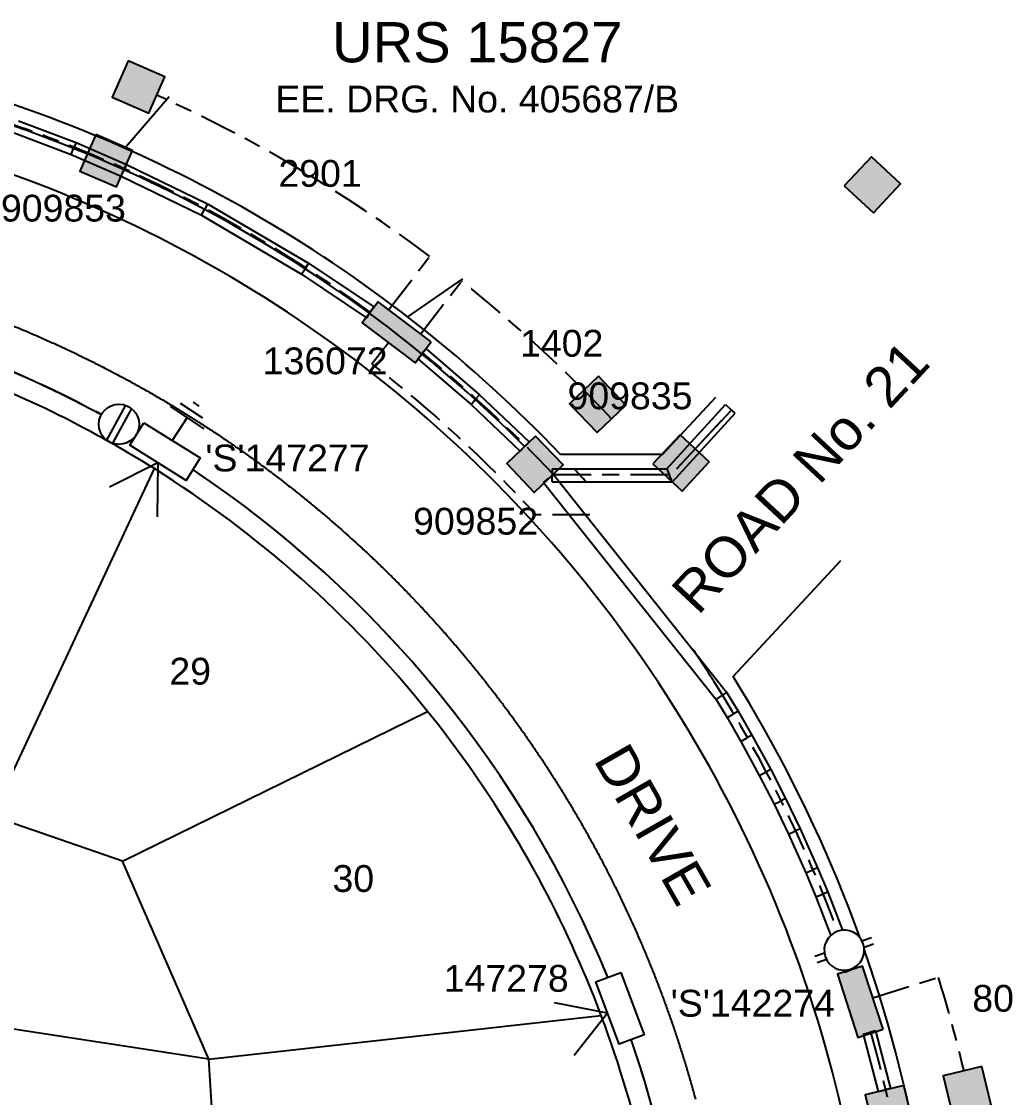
# Model space of a CAD drawing. Header units: metres. Extents: x 301469 to 301772, y 6240196 to 6240442.
# Drawn here: x 301667.8 to 301741.7, y 6240327.5 to 6240407.7 of the extents above; entities that cross this region are included whole.
import ezdxf
from ezdxf.enums import TextEntityAlignment as Align

# ---------------------------------------------------------------- set-up
doc = ezdxf.new("R2010")
doc.units = ezdxf.units.M
doc.header["$LTSCALE"] = 0.7
for name, pattern in [('Cable Exist OH', [1, 1, 0]), ('Cable Exist UG', [8.2, 4, -1.2, 1.8, -1.2]), ('IE Trench LV', [6.5, 5, -1.5])]:
    doc.linetypes.add(name, pattern=pattern)
doc.layers.get('0').update_dxf_attribs({"color": 6})
for name, color, linetype in [('_User Miscellaneous1', 3, 'Continuous'), ('_User Miscellaneous11', 7, 'Continuous'), ('_User Miscellaneous4', 7, 'Continuous'), ('_User Miscellaneous6', 7, 'Continuous'), ('_User Miscellaneous7', 150, 'Continuous'), ('_User Miscellaneous8', 7, 'Continuous'), ('_User_LV_Exist', 7, 'Continuous'), ('Cadastre Developer_SP_NEW', 4, 'Continuous'), ('Cadastre Roads_SP_NEW', 8, 'Continuous'), ('Equip_LV_NEW', 5, 'Continuous'), ('Mains_LV_NEW_T84', 2, 'Continuous'), ('Services_SP_NEW_UG', 2, 'Continuous'), ('SupportsUG_SP_LV_EXT', 7, 'Continuous'), ('SupportsUG_SP_LV_NEW', 2, 'Continuous'), ('SupportsUG_SP_LV_SL_EXT', 7, 'Continuous'), ('Trench_SP_NEW', 2, 'Continuous'), ('UG_Details_SP_MISC', 7, 'Continuous')]:
    doc.layers.add(name, color=color, linetype=linetype)
doc.styles.add('ARIAL', font='arial.ttf', dxfattribs={"height": 2})
doc.styles.add('ARIAL 3.0', font='arial.ttf', dxfattribs={"height": 3})
doc.styles.add('COLUMN_LABEL', font='arial.ttf')
doc.styles.add('POLE_LABEL', font='arial.ttf')
doc.styles.get("Standard").update_dxf_attribs({"font": 'arial.ttf'})
doc.styles.add('style1', font='iso3098b.shx')
doc.linetypes.add('Cable New UG', pattern='A,8,-1,["x",style1,S=3.5,R=0,X=0.35,Y=-1],-3.5', length=12.5)

# ---------------------------------------------------------------- blocks, each defined once
blk = doc.blocks.new('*U34')
at = {"lineweight": -3}
blk.add_lwpolyline([(-2.475, 2.49), (2.475, 2.49), (2.475, 0.51), (-2.475, 0.51)], close=True, dxfattribs=at)
for tag, flags, p in [('STREET_CODE', 9, (1.5, 3.5)), ('OWNED_BY', 9, (1.5, 3.3)), ('OPERATED_BY', 9, (1.5, 3.1)), ('STATE', 9, (1.5, 2.7)), ('SUPPORT_TYPE', 9, (1.5, 2.5)), ('MAINTAINED_BY', 9, (1.5, 2.9)), ('SUBURB', 9, (1.5, 1.7)), ('USAGE', 9, (1.5, 2.3)), ('LEGEND', 9, (1.5, 2.1)), ('PARENT', 9, (1.5, 1.9)), ('Z', 1, (1.5, 0.9)), ('STREETNAME', 9, (1.5, 1.5)), ('LOCATION', 9, (1.5, 1.3)), ('NOTES', 9, (1.5, 1.1))]:
    blk.add_attdef(tag, text='', height=0.2, dxfattribs=dict(flags=flags)).set_placement(p, align=Align.MIDDLE_LEFT)
at = {"layer": '_User Miscellaneous4', "style": 'ARIAL', "flags": 8}
blk.add_attdef('ASSET_NUM', text='', height=2, dxfattribs=at).set_placement((2, 5.5), align=Align.MIDDLE_LEFT)
blk = doc.blocks.new('A$C1B2C29DD')
at = {"layer": 'Services_SP_NEW_UG', "color": 2, "flags": 128}
for points in [[(0, 0), (-2.1, 3.444)], [(0, 0), (2.1, 3.444)]]:
    blk.add_lwpolyline(points, dxfattribs=at)
blk = doc.blocks.new('PILLAR_EXT')
blk.add_hatch(color=256).paths.add_polyline_path([(-2.475, 2.49), (-2.475, 0.51), (2.475, 0.51), (2.475, 2.49)])
blk.add_lwpolyline([(-2.475, 0.51), (2.475, 0.51), (2.475, 2.49), (-2.475, 2.49)], close=True)
for tag, p, flags in [('OWNED_BY', (0, 1.3), 9), ('STATE', (0, 1.1), 9), ('SUPPORT_TYPE', (0, 0.9), 9), ('USAGE', (0, 0.7), 9), ('LEGEND', (0, 0.5), 9), ('LOCATION', (0, 0.3), 9), ('NOTES', (0, 0.1), 9), ('PARENT', (0, -0.1), 9), ('STREETNAME', (0, -0.3), 9), ('SUBURB', (0, -0.5), 1)]:
    blk.add_attdef(tag, p, '', height=0.2, dxfattribs=dict(flags=flags))
at = {"layer": '_User Miscellaneous6', "style": 'ARIAL', "flags": 8}
blk.add_attdef('ASSET_NUM', text='', height=2, dxfattribs=at).set_placement((1.5, 7.5), align=Align.TOP_LEFT)
blk = doc.blocks.new('*U93')
at = {"layer": '_User Miscellaneous7'}
blk.add_hatch(color=256, dxfattribs=at).paths.add_polyline_path([(-1.48, -7.955), (1.49, -7.955), (1.49, -4.985), (-1.48, -4.985)])
at = {"layer": '_User Miscellaneous8'}
blk.add_hatch(color=256, dxfattribs=at).paths.add_polyline_path([(-1.485, -1.485), (1.485, -1.485), (1.485, 1.485), (-1.485, 1.485)])
at = {"layer": '_User Miscellaneous7'}
blk.add_lwpolyline([(1.49, -7.955), (1.49, -4.985), (-1.48, -4.985), (-1.48, -7.955)], close=True, dxfattribs=at)
at = {"layer": '_User Miscellaneous8'}
blk.add_lwpolyline([(1.485, -1.485), (1.485, 1.485), (-1.485, 1.485), (-1.485, -1.485)], close=True, dxfattribs=at)
at = {"flags": 9}
for tag, style, p in [('STRUCTURE_PLANT_NUMBER', 'POLE_LABEL', (1.813, 0.031)), ('STREET_CODE', 'COLUMN_LABEL', (1.813, -0.2))]:
    blk.add_attdef(tag, text='', height=0.2, dxfattribs=dict(at, style=style)).set_placement(p, align=Align.MIDDLE_LEFT)
for tag, p in [('OWNED_BY', (1.813, -0.6)), ('STATE', (1.813, -0.8)), ('COLUMN_TYPE', (1.813, -0.4)), ('STREETNAME', (1.813, -1.6)), ('USAGE', (1.813, -1)), ('LEGEND', (1.813, -1.2)), ('LOCATION', (1.813, -1.4)), ('SUBURB', (1.813, -1.8)), ('NOTES', (1.813, -2))]:
    blk.add_attdef(tag, text='', height=0.2, dxfattribs=at).set_placement(p, align=Align.MIDDLE_LEFT)
at = {"flags": 1}
blk.add_attdef('Z', (1.813, -2.351), '', height=0.2, dxfattribs=at)
at = {"layer": '_User Miscellaneous6', "style": 'ARIAL', "flags": 8}
blk.add_attdef('ASSET_NUM', text='', height=2, dxfattribs=at).set_placement((2, 2), align=Align.MIDDLE_LEFT)
blk = doc.blocks.new('*U90')
blk.add_hatch(color=256).paths.add_polyline_path([(-2.625, 2.331), (-2.502, 0.355), (2.439, 0.663), (2.316, 2.639)])
blk.add_lwpolyline([(-2.502, 0.355), (2.439, 0.663), (2.316, 2.639), (-2.625, 2.331)], close=True)
for tag, p, flags in [('OWNED_BY', (0, 1.3), 9), ('STATE', (0, 1.1), 9), ('SUPPORT_TYPE', (0, 0.9), 9), ('USAGE', (0, 0.7), 9), ('LEGEND', (0, 0.5), 9), ('LOCATION', (0, 0.3), 9), ('NOTES', (0, 0.1), 9), ('PARENT', (0, -0.1), 9), ('STREETNAME', (0, -0.3), 9), ('SUBURB', (0, -0.5), 1)]:
    blk.add_attdef(tag, p, '', height=0.2, dxfattribs=dict(flags=flags))
at = {"layer": '_User Miscellaneous6', "style": 'ARIAL', "flags": 8}
blk.add_attdef('ASSET_NUM', text='', height=2, dxfattribs=at).set_placement((1.5, 7.5), align=Align.TOP_LEFT)
blk = doc.blocks.new('*U36')
at = {"layer": '_User Miscellaneous7'}
blk.add_hatch(color=256, dxfattribs=at).paths.add_polyline_path([(-1.485, -7.485), (1.485, -7.485), (1.485, -4.515), (-1.485, -4.515)])
at = {"layer": '_User Miscellaneous8'}
blk.add_hatch(color=256, dxfattribs=at).paths.add_polyline_path([(-1.485, -1.485), (1.485, -1.485), (1.485, 1.485), (-1.485, 1.485)])
at = {"layer": '_User Miscellaneous7'}
blk.add_lwpolyline([(1.485, -7.485), (1.485, -4.515), (-1.485, -4.515), (-1.485, -7.485)], close=True, dxfattribs=at)
at = {"layer": '_User Miscellaneous8'}
blk.add_lwpolyline([(1.485, -1.485), (1.485, 1.485), (-1.485, 1.485), (-1.485, -1.485)], close=True, dxfattribs=at)
at = {"flags": 9}
for tag, style, p in [('STRUCTURE_PLANT_NUMBER', 'POLE_LABEL', (1.813, 0.031)), ('STREET_CODE', 'COLUMN_LABEL', (1.813, -0.2))]:
    blk.add_attdef(tag, text='', height=0.2, dxfattribs=dict(at, style=style)).set_placement(p, align=Align.MIDDLE_LEFT)
for tag, p in [('OWNED_BY', (1.813, -0.6)), ('STATE', (1.813, -0.8)), ('COLUMN_TYPE', (1.813, -0.4)), ('STREETNAME', (1.813, -1.6)), ('USAGE', (1.813, -1)), ('LEGEND', (1.813, -1.2)), ('LOCATION', (1.813, -1.4)), ('SUBURB', (1.813, -1.8)), ('NOTES', (1.813, -2))]:
    blk.add_attdef(tag, text='', height=0.2, dxfattribs=at).set_placement(p, align=Align.MIDDLE_LEFT)
at = {"flags": 1}
blk.add_attdef('Z', (1.813, -2.351), '', height=0.2, dxfattribs=at)
at = {"layer": '_User Miscellaneous6', "style": 'ARIAL', "flags": 8}
blk.add_attdef('ASSET_NUM', text='', height=2, dxfattribs=at).set_placement((2, 2), align=Align.MIDDLE_LEFT)
blk = doc.blocks.new('*U92')
at = {"layer": '_User Miscellaneous7'}
blk.add_hatch(color=256, dxfattribs=at).paths.add_polyline_path([(-26.399, -5.14), (-23.429, -5.14), (-23.429, -2.17), (-26.399, -2.17)])
at = {"layer": '_User Miscellaneous8'}
blk.add_hatch(color=256, dxfattribs=at).paths.add_polyline_path([(-1.485, -1.485), (1.485, -1.485), (1.485, 1.485), (-1.485, 1.485)])
at = {"layer": '_User Miscellaneous7'}
blk.add_lwpolyline([(-23.429, -5.14), (-23.429, -2.17), (-26.399, -2.17), (-26.399, -5.14)], close=True, dxfattribs=at)
at = {"layer": '_User Miscellaneous8'}
blk.add_lwpolyline([(1.485, -1.485), (1.485, 1.485), (-1.485, 1.485), (-1.485, -1.485)], close=True, dxfattribs=at)
at = {"flags": 9}
for tag, style, p in [('STRUCTURE_PLANT_NUMBER', 'POLE_LABEL', (1.813, 0.031)), ('STREET_CODE', 'COLUMN_LABEL', (1.813, -0.2))]:
    blk.add_attdef(tag, text='', height=0.2, dxfattribs=dict(at, style=style)).set_placement(p, align=Align.MIDDLE_LEFT)
for tag, p in [('OWNED_BY', (1.813, -0.6)), ('STATE', (1.813, -0.8)), ('COLUMN_TYPE', (1.813, -0.4)), ('STREETNAME', (1.813, -1.6)), ('USAGE', (1.813, -1)), ('LEGEND', (1.813, -1.2)), ('LOCATION', (1.813, -1.4)), ('SUBURB', (1.813, -1.8)), ('NOTES', (1.813, -2))]:
    blk.add_attdef(tag, text='', height=0.2, dxfattribs=at).set_placement(p, align=Align.MIDDLE_LEFT)
at = {"flags": 1}
blk.add_attdef('Z', (1.813, -2.351), '', height=0.2, dxfattribs=at)
at = {"layer": '_User Miscellaneous6', "style": 'ARIAL', "flags": 8}
blk.add_attdef('ASSET_NUM', text='', height=2, dxfattribs=at).set_placement((2, 2), align=Align.MIDDLE_LEFT)
blk = doc.blocks.new('A$C7DAD38F0')
at = {"layer": '_User Miscellaneous11', "color": 3, "style": 'ARIAL'}
blk.add_attdef('DRG_NO', text='', height=2, dxfattribs=at).set_placement((0, -4.234), align=Align.MIDDLE_CENTER)
at = {"layer": '_User Miscellaneous6', "color": 2, "style": 'ARIAL 3.0'}
blk.add_attdef('URS___', text='', height=3, dxfattribs=at).set_placement((0, 0), align=Align.MIDDLE_CENTER)
blk = doc.blocks.new('Earth')
for p, q in [((0, -2.044), (0, 0)), ((-1.5, -2.044), (1.5, -2.044)), ((-1, -2.644), (1, -2.644)), ((-0.25, -3.244), (0.25, -3.244))]:
    blk.add_line(p, q)
blk = doc.blocks.new('*U106')
for tag, flags, p in [('ACTUAL_STATUS', 9, (1.5, 0)), ('OPERATING_VOLTAGE', 9, (1.5, -0.6)), ('ORIENTATION', 9, (1.5, -0.8)), ('CONSTRUCTED_VOLTAGE', 9, (1.5, -0.2)), ('NO_PHASES', 9, (1.5, -0.4)), ('STATE', 9, (1.5, -1)), ('SWITCH_TYPE', 9, (1.5, -1.2)), ('USAGE', 9, (1.5, -1.4)), ('NOTES', 9, (1.5, -1.6)), ('OWNED_BY', 9, (1.5, -1.8)), ('OPERATED_BY', 9, (1.5, -2)), ('MAINTAINED_BY', 9, (1.5, -2.2)), ('NUMBER_OF_PHASES', 9, (1.5, -2.4)), ('TYPE', 9, (1.5, -2.6)), ('Z', 1, (1.5, -2.8))]:
    blk.add_attdef(tag, text='', height=0.2, dxfattribs=dict(flags=flags)).set_placement(p, align=Align.MIDDLE_LEFT)
blk.add_wipeout([(-6.941, -3.02), (-6.85, -3.184), (-6.739, -3.335), (-6.611, -3.472), (-6.466, -3.591), (-6.307, -3.691), (-6.137, -3.77), (-5.958, -3.828), (-5.774, -3.862), (-5.587, -3.874), (-5.399, -3.861), (-5.215, -3.826), (-5.037, -3.767), (-4.867, -3.687), (-4.709, -3.586), (-4.565, -3.466), (-4.437, -3.329), (-4.327, -3.177), (-4.237, -3.012), (-4.169, -2.837), (-4.123, -2.655), (-4.1, -2.469), (-4.1, -2.282), (-4.124, -2.095), (-4.172, -1.914), (-4.241, -1.74), (-4.332, -1.575), (-4.443, -1.424), (-4.572, -1.288), (-4.716, -1.168), (-4.875, -1.068), (-5.045, -0.989), (-5.224, -0.932), (-5.408, -0.897), (-5.595, -0.886), (-5.783, -0.898), (-5.967, -0.934), (-6.145, -0.992), (-6.315, -1.073), (-6.473, -1.174), (-6.617, -1.294), (-6.745, -1.431), (-6.855, -1.583), (-6.945, -1.748), (-7.013, -1.922), (-7.059, -2.104), (-7.082, -2.29), (-7.082, -2.478), (-7.058, -2.664), (-7.011, -2.846)])
for p, q in [((-4.282, -3.112), (-7.068, -2.119)), ((-4.114, -2.641), (-6.9, -1.648))]:
    blk.add_line(p, q)
blk.add_circle((-5.591, -2.38), 1.5)
blk = doc.blocks.new('LV_UG_LINKS_OPEN_NEW')
blk.add_wipeout([(-1.168, 0.932), (-1.275, 0.778), (-1.363, 0.612), (-1.429, 0.436), (-1.472, 0.254), (-1.492, 0.067), (-1.489, -0.12), (-1.462, -0.306), (-1.412, -0.487), (-1.34, -0.66), (-1.247, -0.823), (-1.134, -0.973), (-1.003, -1.107), (-0.857, -1.224), (-0.696, -1.322), (-0.525, -1.399), (-0.346, -1.453), (-0.161, -1.485), (0.026, -1.494), (0.213, -1.479), (0.397, -1.44), (0.574, -1.379), (0.743, -1.296), (0.899, -1.193), (1.042, -1.071), (1.168, -0.932), (1.275, -0.778), (1.363, -0.612), (1.429, -0.436), (1.472, -0.254), (1.492, -0.067), (1.489, 0.12), (1.462, 0.306), (1.412, 0.487), (1.34, 0.66), (1.247, 0.823), (1.134, 0.973), (1.003, 1.107), (0.857, 1.224), (0.696, 1.322), (0.525, 1.399), (0.346, 1.453), (0.161, 1.485), (-0.026, 1.494), (-0.213, 1.479), (-0.397, 1.44), (-0.574, 1.379), (-0.743, 1.296), (-0.899, 1.193), (-1.042, 1.071)])
for p, q in [((-0.249, 1.473), (-0.249, 2.22)), ((0.249, 1.473), (0.249, 2.22)), ((-0.249, -1.473), (-0.249, -2.22)), ((0.249, -1.473), (0.249, -2.22))]:
    blk.add_line(p, q)
blk.add_lwpolyline([(1.494, 0, 1), (-1.494, 0, 1)], format="xyb", close=True)
for tag, p, flags in [('Z', (0, 0), 1), ('ORIENTATION', (0, 0), 9), ('USAGE', (0, -0.2), 9), ('NOTES', (0, -0.4), 9)]:
    blk.add_attdef(tag, p, '', height=0.2, dxfattribs=dict(flags=flags))

msp = doc.modelspace()

# ---------------------------------------------------------------- linework, layer by layer
at = {"layer": '_User_LV_Exist', "color": 7, "linetype": 'Cable Exist UG', "flags": 128}
for points in [[(301646.807, 6240405.598), (301658.549, 6240402.614, -0.024303), (301667.978, 6240399.752)], [(301695.126, 6240383.777), (301693.899, 6240382.189, -0.042472), (301706.139, 6240370.948)], [(301719.377, 6240358.561, -0.051745), (301728.626, 6240339.877, -0.051745)], [(301729.625, 6240337.067, -0.000156), (301729.645, 6240337.007)], [(301736.135, 6240336.446, -0.016914), (301738.051, 6240329.467, -0.016914)], [(301731.116, 6240332.28, -0.09788), (301734.322, 6240293.243), (301733.5, 6240287.955)]]:
    msp.add_lwpolyline(points, format="xyb", dxfattribs=at)
for points in [[(301695.15, 6240386.261), (301698.216, 6240390.227)], [(301697.524, 6240384.427), (301700.589, 6240388.393)], [(301707.445, 6240373.948), (301716.235, 6240373.948), (301720.664, 6240378.71)], [(301710.163, 6240370.948), (301706.139, 6240370.948)], [(301731.268, 6240334.931), (301736.135, 6240336.446)]]:
    msp.add_lwpolyline(points, dxfattribs=at)
at = {"layer": '_User_LV_Exist', "color": 7, "linetype": 'Cable Exist UG'}
for radius, start, end in [(107, 53.1028, 65.79635), (101, 53.69741, 70.32266), (107, 43.35301, 51.49632), (101, 43.32364, 50.88889), (101, 32.26111, 33.87079)]:
    msp.add_arc((301633.969, 6240304.65), radius, start, end, dxfattribs=at)
at = {"layer": 'Cadastre Developer_SP_NEW'}
for p, q in [((301665.553, 6240348.466), (301677.664, 6240374.388)), ((301675.289, 6240345.111), (301698.049, 6240356.287)), ((301675.289, 6240345.111), (301665.553, 6240348.466)), ((301681.733, 6240330.339), (301675.289, 6240345.111)), ((301681.733, 6240330.339), (301648.838, 6240335.387)), ((301681.733, 6240330.339), (301711.001, 6240333.61)), ((301682.584, 6240317.09), (301681.733, 6240330.339))]:
    msp.add_line(p, q, dxfattribs=at)
at = {"layer": 'Cadastre Developer_SP_NEW', "flags": 128}
for points in [[(301675.516, 6240398.37), (301678.771, 6240402.153)], [(301696.571, 6240385.701), (301700.685, 6240388.544)], [(301715.582, 6240375.448), (301719.565, 6240379.731)], [(301716.68, 6240374.426), (301720.664, 6240378.71)], [(301715.582, 6240375.448), (301707.969, 6240375.448)], [(301720.846, 6240358.878), (301728.89, 6240367.531)]]:
    msp.add_lwpolyline(points, dxfattribs=at)
at = {"layer": 'Cadastre Developer_SP_NEW'}
for radius, start, end in [(102.413, 43.73302, 75.50072), (100.913, 45.02759, 75.50072), (82.296, 57.93004, 70.09459), (82.296, 57.93004, 70.09459), (82.296, 38.86265, 57.93004), (82.296, 38.86265, 57.93004), (102.413, 42.17233, 42.90123), (102.413, 351.32133, 31.97215), (82.296, 23.06044, 38.86265), (82.296, 23.06044, 38.86265), (82.296, 6.9135, 23.06044), (82.296, 6.9135, 23.06044)]:
    msp.add_arc((301633.969, 6240304.65), radius, start, end, dxfattribs=at)
at = {"layer": 'Cadastre Roads_SP_NEW', "elevation": 57.97}
msp.add_lwpolyline([(301666.914, 6240385.129, -0.002708), (301667.784, 6240384.77, -0.002708), (301668.649, 6240384.402, -0.002708), (301669.51, 6240384.024, -0.002708), (301670.367, 6240383.637, -0.002708), (301671.22, 6240383.241, -0.002708), (301672.069, 6240382.836, -0.002708), (301672.913, 6240382.422, -0.002708), (301673.753, 6240381.998, -0.002708), (301674.588, 6240381.565, -0.002708), (301675.418, 6240381.124, -0.002708), (301676.243, 6240380.673, -0.002708), (301677.064, 6240380.213, -0.002708), (301677.879, 6240379.745, -0.002708), (301678.69, 6240379.268, -0.002708), (301679.495, 6240378.782, -0.002708), (301680.294, 6240378.287, -0.002708), (301681.089, 6240377.784, -0.002708), (301681.878, 6240377.272, -0.002708), (301682.661, 6240376.751, -0.002708), (301683.439, 6240376.223, -0.002708), (301684.211, 6240375.685, -0.002708), (301684.977, 6240375.14, -0.002708), (301685.737, 6240374.586, -0.002708), (301686.491, 6240374.024, -0.002708), (301687.238, 6240373.454, -0.002708), (301687.98, 6240372.875, -0.002708), (301688.715, 6240372.289, -0.002708), (301689.444, 6240371.695, -0.002708), (301690.167, 6240371.093, -0.002708), (301690.883, 6240370.483, -0.002708), (301691.592, 6240369.866, -0.002708), (301692.294, 6240369.24, -0.002708), (301692.99, 6240368.608, -0.002708), (301693.679, 6240367.967, -0.002708), (301694.361, 6240367.32, -0.002708), (301695.036, 6240366.665, -0.002708), (301695.703, 6240366.002, -0.002708), (301696.364, 6240365.333, -0.002708), (301697.017, 6240364.656, -0.002708), (301697.662, 6240363.973, -0.002708), (301698.301, 6240363.282, -0.002708), (301698.932, 6240362.585, -0.002708), (301699.555, 6240361.88, -0.002708), (301700.17, 6240361.169, -0.002708), (301700.778, 6240360.452, -0.002708), (301701.378, 6240359.728, -0.002708), (301701.97, 6240358.997, -0.002708), (301702.554, 6240358.26, -0.002708), (301703.131, 6240357.517, -0.002708), (301703.699, 6240356.767, -0.002708), (301704.259, 6240356.012, -0.002708), (301704.81, 6240355.25, -0.002708), (301705.354, 6240354.483, -0.002708), (301705.889, 6240353.709, -0.002708), (301706.416, 6240352.93, -0.002708), (301706.934, 6240352.145, -0.002708), (301707.443, 6240351.355, -0.002708), (301707.944, 6240350.559, -0.002708), (301708.437, 6240349.758, -0.002708), (301708.921, 6240348.952, -0.002708), (301709.396, 6240348.14, -0.002708), (301709.862, 6240347.323, -0.002708), (301710.319, 6240346.501, -0.002708), (301710.767, 6240345.675, -0.002708), (301711.207, 6240344.843, -0.002708), (301711.637, 6240344.007, -0.002708), (301712.058, 6240343.166, -0.002708), (301712.47, 6240342.321, -0.002708), (301712.873, 6240341.471, -0.002708), (301713.267, 6240340.617, -0.002708), (301713.651, 6240339.759, -0.002708), (301714.026, 6240338.897, -0.002708), (301714.392, 6240338.03, -0.002708), (301714.749, 6240337.16, -0.002708), (301715.095, 6240336.286, -0.002708), (301715.433, 6240335.408, -0.002708), (301715.761, 6240334.527, -0.002708), (301716.079, 6240333.642, -0.002708), (301716.388, 6240332.753, -0.002708), (301716.687, 6240331.862, -0.002708), (301716.976, 6240330.967, -0.002708), (301717.256, 6240330.069, -0.002708), (301717.526, 6240329.168, -0.002708), (301717.786, 6240328.265, -0.002708), (301718.036, 6240327.358, -0.002708)], format="xyb", dxfattribs=at)
at = {"layer": 'Cadastre Roads_SP_NEW'}
for start, end in [(32.26111, 70.32266), (353.51543, 32.26111)]:
    msp.add_arc((301633.969, 6240304.65), 97.476, start, end, dxfattribs=at)
at = {"layer": 'Mains_LV_NEW_T84', "linetype": 'Cable New UG', "flags": 128}
msp.add_lwpolyline([(301612.802, 6240385.444), (301614.907, 6240399.16), (301638.474, 6240393.107), (301640.982, 6240389.308), (301661.813, 6240383.685, -0.038901), (301673.719, 6240378.418)], format="xyb", dxfattribs=at)
at = {"layer": 'Mains_LV_NEW_T84', "linetype": 'Cable New UG'}
for start, end in [(22.29604, 56.2375), (22.29604, 23.06044), (6.9135, 18.91097)]:
    msp.add_arc((301633.969, 6240304.65), 83.796, start, end, dxfattribs=at)
at = {"layer": 'Trench_SP_NEW', "linetype": 'IE Trench LV'}
for start, end in [(59.62257, 70.59259), (22.29604, 56.2375), (22.29604, 23.06044), (6.9135, 18.91097)]:
    msp.add_arc((301633.969, 6240304.65), 83.796, start, end, dxfattribs=at)
at = {"layer": 'UG_Details_SP_MISC'}
for p, q in [((301667.53, 6240400.327), (301671.824, 6240398.711)), ((301667.212, 6240399.421), (301671.462, 6240397.822)), ((301671.462, 6240397.822), (301671.643, 6240398.266)), ((301671.824, 6240398.711), (301671.643, 6240398.266)), ((301671.824, 6240398.711), (301675.579, 6240397.067)), ((301671.462, 6240397.822), (301675.178, 6240396.194)), ((301675.178, 6240396.194), (301675.379, 6240396.63)), ((301675.579, 6240397.067), (301675.379, 6240396.63)), ((301675.579, 6240397.067), (301681.635, 6240394.14)), ((301675.178, 6240396.194), (301681.182, 6240393.293)), ((301681.635, 6240394.14), (301681.408, 6240393.717)), ((301681.635, 6240394.14), (301689.161, 6240389.705)), ((301681.182, 6240393.293), (301681.408, 6240393.717)), ((301681.182, 6240393.293), (301688.65, 6240388.892)), ((301688.65, 6240388.892), (301688.905, 6240389.298)), ((301689.161, 6240389.705), (301688.905, 6240389.298)), ((301689.161, 6240389.705), (301694.033, 6240386.445)), ((301688.65, 6240388.892), (301693.499, 6240385.647)), ((301693.499, 6240385.647), (301693.766, 6240386.046)), ((301694.033, 6240386.445), (301693.766, 6240386.046)), ((301697.317, 6240382.584), (301697.63, 6240382.949)), ((301697.942, 6240383.313), (301697.63, 6240382.949)), ((301697.942, 6240383.313), (301701.933, 6240379.892)), ((301697.317, 6240382.584), (301701.29, 6240379.179)), ((301701.933, 6240379.892), (301701.611, 6240379.536)), ((301701.933, 6240379.892), (301705.621, 6240376.388)), ((301701.29, 6240379.179), (301701.611, 6240379.536)), ((301701.29, 6240379.179), (301704.96, 6240375.692)), ((301715.898, 6240374.366), (301720.279, 6240379.165)), ((301720.279, 6240379.165), (301720.634, 6240378.841)), ((301720.988, 6240378.518), (301720.634, 6240378.841)), ((301716.322, 6240373.406), (301720.988, 6240378.518)), ((301705.621, 6240376.388), (301705.29, 6240376.04)), ((301704.96, 6240375.692), (301705.29, 6240376.04)), ((301707.454, 6240373.941), (301707.078, 6240373.643)), ((301707.335, 6240374.366), (301707.335, 6240373.886)), ((301707.335, 6240374.366), (301715.898, 6240374.366)), ((301707.454, 6240373.941), (301720.361, 6240357.725)), ((301715.898, 6240374.366), (301716.11, 6240373.886)), ((301706.703, 6240373.344), (301707.078, 6240373.643)), ((301706.703, 6240373.344), (301719.571, 6240357.176)), ((301707.335, 6240373.406), (301707.335, 6240373.886)), ((301707.335, 6240373.406), (301716.322, 6240373.406)), ((301716.322, 6240373.406), (301716.11, 6240373.886)), ((301719.571, 6240357.176), (301719.966, 6240357.451)), ((301719.571, 6240357.176), (301720.391, 6240355.816)), ((301720.361, 6240357.725), (301719.966, 6240357.451)), ((301720.361, 6240357.725), (301721.218, 6240356.304)), ((301721.218, 6240356.304), (301720.804, 6240356.06)), ((301721.218, 6240356.304), (301722.252, 6240354.515)), ((301720.391, 6240355.816), (301720.804, 6240356.06)), ((301720.391, 6240355.816), (301721.415, 6240354.045)), ((301721.415, 6240354.045), (301721.834, 6240354.28)), ((301721.415, 6240354.045), (301722.799, 6240351.51)), ((301722.252, 6240354.515), (301721.834, 6240354.28)), ((301722.252, 6240354.515), (301723.648, 6240351.959)), ((301722.799, 6240351.51), (301723.223, 6240351.735)), ((301722.799, 6240351.51), (301723.901, 6240349.36)), ((301723.648, 6240351.959), (301723.223, 6240351.735)), ((301723.648, 6240351.959), (301724.761, 6240349.787)), ((301723.901, 6240349.36), (301724.331, 6240349.573)), ((301723.901, 6240349.36), (301724.976, 6240347.128)), ((301724.761, 6240349.787), (301724.331, 6240349.573)), ((301724.761, 6240349.787), (301725.847, 6240347.533)), ((301725.847, 6240347.533), (301725.411, 6240347.33)), ((301725.847, 6240347.533), (301727.15, 6240344.622)), ((301724.976, 6240347.128), (301725.411, 6240347.33)), ((301724.976, 6240347.128), (301726.269, 6240344.24)), ((301726.269, 6240344.24), (301726.709, 6240344.431)), ((301726.269, 6240344.24), (301727.016, 6240342.452)), ((301727.15, 6240344.622), (301726.709, 6240344.431)), ((301727.15, 6240344.622), (301727.906, 6240342.81)), ((301727.016, 6240342.452), (301727.461, 6240342.631)), ((301727.906, 6240342.81), (301727.461, 6240342.631)), ((301727.906, 6240342.81), (301729.132, 6240339.642)), ((301727.016, 6240342.452), (301728.236, 6240339.298)), ((301728.236, 6240339.298), (301728.684, 6240339.47)), ((301729.132, 6240339.642), (301728.684, 6240339.47)), ((301729.132, 6240339.642), (301730.071, 6240337.17)), ((301728.236, 6240339.298), (301729.174, 6240336.829)), ((301730.071, 6240337.17), (301729.623, 6240337)), ((301729.174, 6240336.829), (301729.623, 6240337)), ((301730.545, 6240332.216), (301731.009, 6240332.337)), ((301730.545, 6240332.216), (301731.668, 6240327.923)), ((301731.473, 6240332.459), (301731.009, 6240332.337)), ((301731.473, 6240332.459), (301732.597, 6240328.166)), ((301731.668, 6240327.923), (301732.132, 6240328.045)), ((301732.597, 6240328.166), (301732.132, 6240328.045))]:
    msp.add_line(p, q, dxfattribs=at)

# ---------------------------------------------------------------- block references
at = {"layer": '_User Miscellaneous1'}
msp.add_blockref('A$C7DAD38F0', (301701.754, 6240406.19), dxfattribs=at).add_auto_attribs({'URS___': 'URS 15827', 'DRG_NO': 'EE. DRG. No. 405687/B'})
at = {"layer": 'Equip_LV_NEW', "linetype": 'Cable Exist OH', "lineweight": 0, "rotation": 146.2371524762428}
msp.add_blockref('Earth', (301678.986, 6240376.498), dxfattribs=at)
at = {"layer": 'SupportsUG_SP_LV_EXT'}
ref = msp.add_blockref('PILLAR_EXT', (301696.645, 6240385.751), dxfattribs=dict(at, rotation=142.9355847464328))
ref.add_attrib('ASSET_NUM_001', '136072', (301685.744, 6240381.425), dxfattribs={"layer": '_User Miscellaneous6', "height": 2, "style": 'ARIAL'})
ref = msp.add_blockref('*U90', (301731.754, 6240335.088), dxfattribs=dict(at, rotation=104.3844099348347))
ref.add_attrib('ASSET_NUM_001', "'S'142274", (301716.185, 6240333.517), dxfattribs={"layer": '_User Miscellaneous6', "height": 2, "style": 'ARIAL'})
at = {"layer": 'SupportsUG_SP_LV_NEW'}
for p, rotation in [((301677.935, 6240374.82), 147.9300372781221), ((301711.478, 6240333.789), 110.6035068406925)]:
    msp.add_blockref('A$C1B2C29DD', p, dxfattribs=dict(at, rotation=rotation))
ref = msp.add_blockref('*U34', (301711.001, 6240333.61), dxfattribs=dict(at, rotation=290.6035068406925))
ref.add_attrib('ASSET_NUM_001', '147278', (301699.254, 6240335.373), dxfattribs={"layer": '_User Miscellaneous4', "height": 2, "style": 'ARIAL'})
at = {"layer": 'SupportsUG_SP_LV_SL_EXT'}
ref = msp.add_blockref('*U36', (301674.073, 6240397.35), dxfattribs=dict(at, rotation=156.3515796816503))
ref.add_attrib('ASSET_NUM_001', '909853', (301666.219, 6240392.817), dxfattribs={"layer": '_User Miscellaneous6', "height": 2, "style": 'ARIAL'})
ref = msp.add_blockref('*U92', (301716.96, 6240374.812), dxfattribs=dict(at, rotation=227.1097476671977))
ref.add_attrib('ASSET_NUM_001', '909835', (301708.49, 6240378.817), dxfattribs={"layer": '_User Miscellaneous6', "height": 2, "style": 'ARIAL'})
ref = msp.add_blockref('*U93', (301706.056, 6240374.72), dxfattribs=dict(at, rotation=133.5005388102547))
ref.add_attrib('ASSET_NUM_001', '909852', (301696.969, 6240369.468), dxfattribs={"layer": '_User Miscellaneous6', "height": 2, "style": 'ARIAL'})
ref = msp.add_blockref('*U36', (301732.482, 6240326.596), dxfattribs=dict(at, rotation=103.5589776171135))
ref.add_attrib('ASSET_NUM_001', '923130', (301721.731, 6240324.058), dxfattribs={"layer": '_User Miscellaneous6', "height": 2, "style": 'ARIAL'})

# ---------------------------------------------------------------- texts
at = {"layer": 'Cadastre Developer_SP_NEW'}
for s, p in [('29', (301680.34, 6240358.281)), ('30', (301692.507, 6240342.82)), ('80', (301740.242, 6240333.883))]:
    msp.add_text(s, height=2, dxfattribs=at).set_placement(p, align=Align.CENTER)
at = {"layer": 'Cadastre Developer_SP_NEW', "char_height": 2, "width": 30.40044, "attachment_point": 2}
for s, insert in [('2901', (301690.03, 6240397.406)), ('1402', (301708.053, 6240384.737))]:
    msp.add_mtext(s, dxfattribs=dict(at, insert=insert))
at = {"layer": 'Cadastre Roads_SP_NEW', "char_height": 3, "attachment_point": 5, "style": 'ARIAL 3.0'}
for s, width, insert, rotation in [('ROAD No. 21', 31.61832, (301725.865, 6240373.765), 47.08991), ('DRIVE', 20.99521, (301714.864, 6240347.855), 299.74994)]:
    msp.add_mtext_dynamic_manual_height_columns(s, width=width, gutter_width=15, heights=[0], dxfattribs=dict(at, insert=insert, rotation=rotation))

# ---------------------------------------------------------------- next in the draw order: block references
at = {"layer": 'Equip_LV_NEW', "linetype": 'Cable Exist OH', "lineweight": 0, "rotation": 81.28062624847804}
msp.add_blockref('*U106', (301673.522, 6240383.585), dxfattribs=at)
at = {"layer": 'Equip_LV_NEW', "linetype": 'Cable Exist UG', "lineweight": 0, "ltscale": 0.5, "rotation": 108.5174467261112}
msp.add_blockref('LV_UG_LINKS_OPEN_NEW', (301729.136, 6240338.475), dxfattribs=at)

# ---------------------------------------------------------------- next in the draw order: block references
at = {"layer": 'SupportsUG_SP_LV_NEW'}
ref = msp.add_blockref('*U34', (301677.664, 6240374.388), dxfattribs=dict(at, rotation=327.9300372781221))
ref.add_attrib('ASSET_NUM_001', "'S'147277", (301681.466, 6240374.183), dxfattribs={"layer": '_User Miscellaneous4', "height": 2, "style": 'ARIAL'})

doc.saveas('drawing.dxf')
